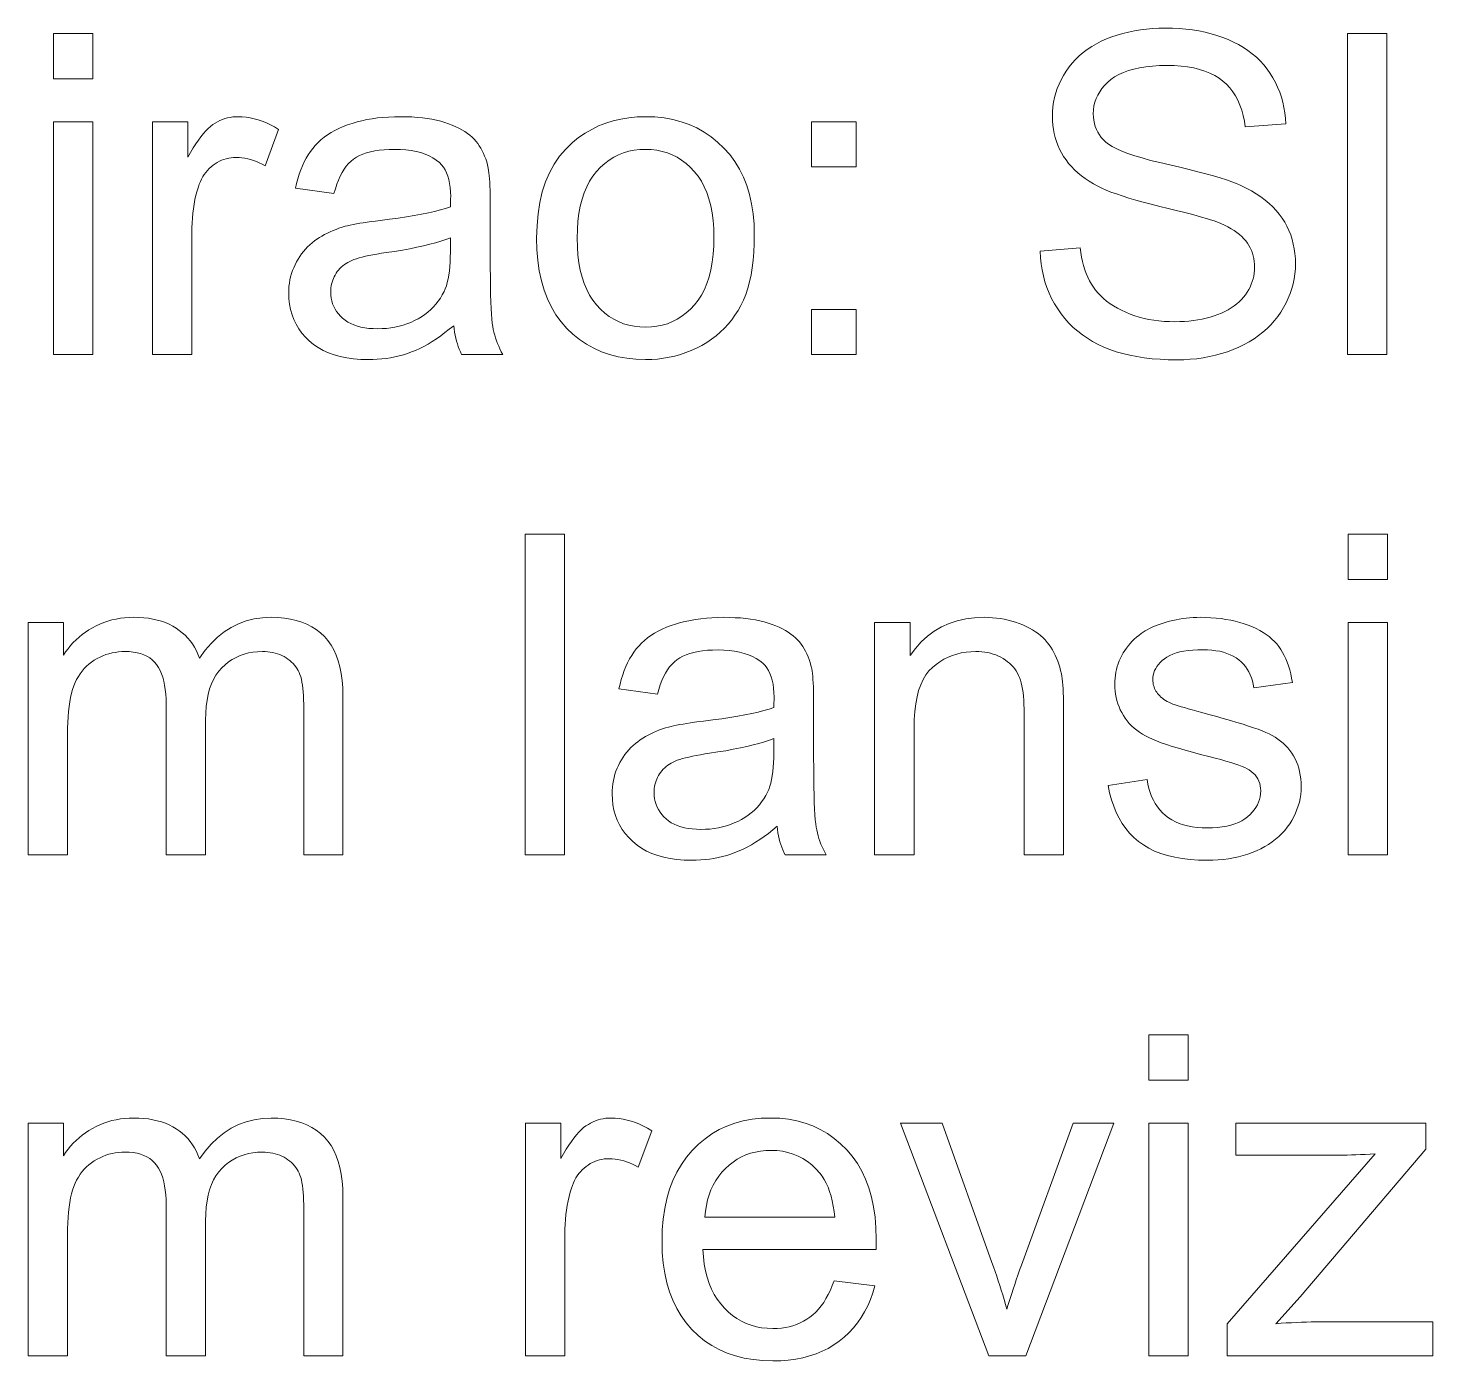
# Model space of a CAD drawing. Extents: x -99 to 297, y 0 to 420.
# Drawn here: x -86.55 to -71.22, y 56.4 to 70.94 of the extents above; entities that cross this region are included whole.
import ezdxf

# ---------------------------------------------------------------- set-up
doc = ezdxf.new("R2010")
doc.units = 0

msp = doc.modelspace()

# ---------------------------------------------------------------- linework, layer by layer
at = {"color": 7, "lineweight": 13}
for points in [[(-86.269, 70.387), (-86.269, 70.881), (-85.839, 70.881), (-85.839, 70.387)], [(-75.504, 68.506), (-75.067, 68.544), (-75.06, 68.492), (-75.051, 68.443), (-75.041, 68.395), (-75.029, 68.349), (-75.015, 68.305), (-75, 68.263), (-74.983, 68.222), (-74.964, 68.184), (-74.944, 68.148), (-74.922, 68.113), (-74.898, 68.08), (-74.872, 68.048), (-74.843, 68.018), (-74.812, 67.989), (-74.778, 67.961), (-74.741, 67.934), (-74.702, 67.909), (-74.661, 67.885), (-74.617, 67.862), (-74.57, 67.841), (-74.522, 67.821), (-74.472, 67.803), (-74.422, 67.788), (-74.37, 67.774), (-74.316, 67.763), (-74.262, 67.754), (-74.207, 67.746), (-74.15, 67.741), (-74.092, 67.738), (-74.033, 67.737), (-73.981, 67.738), (-73.929, 67.74), (-73.88, 67.744), (-73.831, 67.75), (-73.783, 67.757), (-73.737, 67.765), (-73.692, 67.776), (-73.649, 67.787), (-73.606, 67.801), (-73.565, 67.816), (-73.525, 67.832), (-73.488, 67.85), (-73.453, 67.868), (-73.419, 67.888), (-73.388, 67.909), (-73.359, 67.931), (-73.332, 67.955), (-73.307, 67.979), (-73.284, 68.005), (-73.263, 68.032), (-73.244, 68.06), (-73.227, 68.088), (-73.213, 68.116), (-73.2, 68.146), (-73.189, 68.175), (-73.18, 68.206), (-73.173, 68.236), (-73.168, 68.268), (-73.165, 68.299), (-73.164, 68.331), (-73.165, 68.364), (-73.168, 68.396), (-73.173, 68.427), (-73.179, 68.457), (-73.188, 68.486), (-73.198, 68.514), (-73.211, 68.542), (-73.225, 68.568), (-73.241, 68.594), (-73.259, 68.619), (-73.28, 68.643), (-73.303, 68.667), (-73.328, 68.689), (-73.356, 68.711), (-73.386, 68.732), (-73.419, 68.752), (-73.454, 68.772), (-73.492, 68.791), (-73.532, 68.809), (-73.575, 68.826), (-73.606, 68.837), (-73.645, 68.85), (-73.69, 68.864), (-73.742, 68.879), (-73.801, 68.896), (-73.867, 68.913), (-73.939, 68.932), (-74.018, 68.952), (-74.105, 68.974), (-74.198, 68.996), (-74.291, 69.019), (-74.379, 69.042), (-74.461, 69.065), (-74.537, 69.087), (-74.608, 69.109), (-74.672, 69.131), (-74.731, 69.152), (-74.784, 69.173), (-74.832, 69.194), (-74.873, 69.215), (-74.922, 69.242), (-74.969, 69.27), (-75.012, 69.299), (-75.053, 69.33), (-75.092, 69.362), (-75.128, 69.395), (-75.162, 69.43), (-75.193, 69.465), (-75.221, 69.502), (-75.247, 69.541), (-75.27, 69.58), (-75.291, 69.62), (-75.31, 69.662), (-75.326, 69.704), (-75.339, 69.747), (-75.35, 69.791), (-75.359, 69.836), (-75.365, 69.882), (-75.369, 69.929), (-75.37, 69.976), (-75.368, 70.029), (-75.364, 70.081), (-75.356, 70.132), (-75.346, 70.183), (-75.332, 70.233), (-75.316, 70.282), (-75.296, 70.33), (-75.274, 70.378), (-75.248, 70.425), (-75.22, 70.472), (-75.188, 70.517), (-75.154, 70.56), (-75.117, 70.6), (-75.077, 70.638), (-75.035, 70.674), (-74.989, 70.708), (-74.941, 70.74), (-74.89, 70.769), (-74.837, 70.797), (-74.78, 70.822), (-74.722, 70.844), (-74.662, 70.865), (-74.601, 70.882), (-74.539, 70.898), (-74.475, 70.911), (-74.41, 70.922), (-74.344, 70.93), (-74.277, 70.936), (-74.208, 70.94), (-74.138, 70.941), (-74.061, 70.94), (-73.986, 70.936), (-73.913, 70.93), (-73.841, 70.921), (-73.772, 70.91), (-73.704, 70.896), (-73.638, 70.88), (-73.574, 70.861), (-73.512, 70.839), (-73.452, 70.816), (-73.394, 70.789), (-73.338, 70.761), (-73.286, 70.73), (-73.236, 70.696), (-73.189, 70.661), (-73.144, 70.623), (-73.103, 70.582), (-73.064, 70.539), (-73.028, 70.494), (-72.994, 70.447), (-72.964, 70.397), (-72.936, 70.347), (-72.912, 70.295), (-72.89, 70.242), (-72.871, 70.187), (-72.856, 70.131), (-72.843, 70.074), (-72.833, 70.016), (-72.826, 69.956), (-72.823, 69.895), (-73.267, 69.862), (-73.275, 69.927), (-73.288, 69.988), (-73.303, 70.046), (-73.323, 70.101), (-73.345, 70.153), (-73.371, 70.202), (-73.4, 70.247), (-73.433, 70.289), (-73.469, 70.328), (-73.509, 70.363), (-73.552, 70.395), (-73.599, 70.424), (-73.651, 70.45), (-73.706, 70.472), (-73.765, 70.49), (-73.828, 70.506), (-73.895, 70.517), (-73.965, 70.526), (-74.04, 70.531), (-74.119, 70.533), (-74.201, 70.531), (-74.278, 70.527), (-74.351, 70.519), (-74.419, 70.508), (-74.482, 70.494), (-74.541, 70.477), (-74.595, 70.457), (-74.645, 70.434), (-74.691, 70.408), (-74.731, 70.379), (-74.768, 70.347), (-74.801, 70.315), (-74.829, 70.281), (-74.854, 70.245), (-74.875, 70.209), (-74.893, 70.171), (-74.906, 70.132), (-74.916, 70.092), (-74.922, 70.05), (-74.924, 70.007), (-74.922, 69.97), (-74.918, 69.935), (-74.911, 69.9), (-74.902, 69.867), (-74.889, 69.836), (-74.875, 69.805), (-74.857, 69.776), (-74.836, 69.748), (-74.813, 69.722), (-74.787, 69.697), (-74.756, 69.673), (-74.717, 69.648), (-74.668, 69.623), (-74.612, 69.599), (-74.546, 69.574), (-74.472, 69.549), (-74.389, 69.524), (-74.298, 69.498), (-74.198, 69.473), (-74.089, 69.448), (-73.98, 69.422), (-73.877, 69.398), (-73.782, 69.374), (-73.694, 69.351), (-73.613, 69.328), (-73.539, 69.306), (-73.472, 69.285), (-73.413, 69.264), (-73.36, 69.244), (-73.314, 69.224), (-73.255, 69.195), (-73.199, 69.165), (-73.145, 69.133), (-73.095, 69.1), (-73.049, 69.065), (-73.005, 69.028), (-72.965, 68.99), (-72.928, 68.951), (-72.894, 68.91), (-72.863, 68.867), (-72.835, 68.824), (-72.811, 68.778), (-72.789, 68.732), (-72.77, 68.684), (-72.754, 68.635), (-72.741, 68.585), (-72.731, 68.533), (-72.723, 68.48), (-72.719, 68.425), (-72.717, 68.37), (-72.719, 68.314), (-72.724, 68.259), (-72.732, 68.205), (-72.743, 68.151), (-72.757, 68.098), (-72.775, 68.046), (-72.796, 67.994), (-72.82, 67.943), (-72.847, 67.893), (-72.877, 67.843), (-72.911, 67.795), (-72.947, 67.749), (-72.986, 67.705), (-73.028, 67.663), (-73.072, 67.624), (-73.12, 67.586), (-73.17, 67.551), (-73.223, 67.518), (-73.279, 67.487), (-73.337, 67.459), (-73.398, 67.433), (-73.46, 67.409), (-73.524, 67.389), (-73.589, 67.371), (-73.655, 67.356), (-73.724, 67.344), (-73.793, 67.334), (-73.865, 67.327), (-73.937, 67.323), (-74.011, 67.322), (-74.105, 67.323), (-74.195, 67.327), (-74.283, 67.334), (-74.367, 67.344), (-74.448, 67.356), (-74.526, 67.371), (-74.601, 67.389), (-74.673, 67.41), (-74.742, 67.434), (-74.808, 67.46), (-74.871, 67.489), (-74.931, 67.521), (-74.988, 67.556), (-75.042, 67.593), (-75.094, 67.633), (-75.143, 67.676), (-75.189, 67.722), (-75.233, 67.771), (-75.274, 67.822), (-75.311, 67.877), (-75.346, 67.933), (-75.378, 67.991), (-75.405, 68.05), (-75.43, 68.111), (-75.451, 68.173), (-75.468, 68.237), (-75.482, 68.302), (-75.493, 68.368), (-75.5, 68.436)], [(-72.149, 67.381), (-72.149, 70.881), (-71.72, 70.881), (-71.72, 67.381)], [(-86.269, 67.381), (-86.269, 69.917), (-85.839, 69.917), (-85.839, 67.381)], [(-85.19, 67.381), (-85.19, 69.917), (-84.803, 69.917), (-84.803, 69.532), (-84.773, 69.584), (-84.744, 69.633), (-84.716, 69.678), (-84.688, 69.719), (-84.66, 69.756), (-84.633, 69.79), (-84.607, 69.82), (-84.58, 69.846), (-84.555, 69.869), (-84.529, 69.888), (-84.504, 69.904), (-84.478, 69.919), (-84.452, 69.932), (-84.425, 69.943), (-84.398, 69.953), (-84.37, 69.96), (-84.342, 69.966), (-84.313, 69.971), (-84.283, 69.973), (-84.254, 69.974), (-84.21, 69.973), (-84.166, 69.968), (-84.123, 69.962), (-84.079, 69.952), (-84.035, 69.939), (-83.99, 69.924), (-83.946, 69.906), (-83.901, 69.885), (-83.857, 69.862), (-83.812, 69.836), (-83.96, 69.437), (-83.992, 69.455), (-84.023, 69.47), (-84.055, 69.484), (-84.086, 69.496), (-84.118, 69.507), (-84.149, 69.515), (-84.181, 69.522), (-84.212, 69.526), (-84.244, 69.529), (-84.275, 69.53), (-84.303, 69.529), (-84.33, 69.527), (-84.357, 69.522), (-84.383, 69.516), (-84.409, 69.509), (-84.434, 69.499), (-84.458, 69.488), (-84.482, 69.476), (-84.505, 69.461), (-84.528, 69.445), (-84.55, 69.428), (-84.571, 69.409), (-84.59, 69.388), (-84.608, 69.367), (-84.624, 69.344), (-84.64, 69.32), (-84.654, 69.294), (-84.666, 69.268), (-84.678, 69.239), (-84.688, 69.21), (-84.702, 69.164), (-84.714, 69.117), (-84.725, 69.069), (-84.734, 69.02), (-84.742, 68.97), (-84.748, 68.92), (-84.753, 68.868), (-84.757, 68.816), (-84.759, 68.763), (-84.76, 68.709), (-84.76, 67.381)], [(-81.902, 67.694), (-81.95, 67.655), (-81.997, 67.618), (-82.044, 67.583), (-82.09, 67.551), (-82.136, 67.521), (-82.182, 67.493), (-82.227, 67.468), (-82.273, 67.446), (-82.317, 67.425), (-82.362, 67.407), (-82.406, 67.392), (-82.451, 67.377), (-82.497, 67.365), (-82.543, 67.354), (-82.59, 67.345), (-82.638, 67.337), (-82.687, 67.331), (-82.736, 67.327), (-82.785, 67.325), (-82.836, 67.324), (-82.917, 67.326), (-82.995, 67.332), (-83.069, 67.342), (-83.139, 67.357), (-83.205, 67.375), (-83.267, 67.397), (-83.326, 67.424), (-83.38, 67.455), (-83.431, 67.489), (-83.478, 67.528), (-83.52, 67.57), (-83.559, 67.614), (-83.592, 67.661), (-83.621, 67.71), (-83.646, 67.761), (-83.666, 67.814), (-83.682, 67.869), (-83.693, 67.927), (-83.7, 67.987), (-83.702, 68.05), (-83.701, 68.087), (-83.699, 68.123), (-83.695, 68.159), (-83.689, 68.194), (-83.681, 68.228), (-83.672, 68.262), (-83.661, 68.295), (-83.648, 68.327), (-83.633, 68.359), (-83.617, 68.39), (-83.6, 68.42), (-83.581, 68.449), (-83.562, 68.477), (-83.541, 68.503), (-83.52, 68.529), (-83.497, 68.553), (-83.473, 68.576), (-83.448, 68.597), (-83.422, 68.618), (-83.395, 68.637), (-83.368, 68.655), (-83.339, 68.672), (-83.31, 68.689), (-83.28, 68.704), (-83.249, 68.719), (-83.218, 68.732), (-83.186, 68.745), (-83.154, 68.757), (-83.12, 68.768), (-83.086, 68.778), (-83.06, 68.785), (-83.03, 68.791), (-82.999, 68.798), (-82.964, 68.804), (-82.927, 68.811), (-82.888, 68.817), (-82.846, 68.824), (-82.801, 68.83), (-82.754, 68.836), (-82.704, 68.842), (-82.603, 68.855), (-82.507, 68.868), (-82.417, 68.882), (-82.332, 68.896), (-82.252, 68.91), (-82.178, 68.925), (-82.11, 68.941), (-82.047, 68.957), (-81.99, 68.973), (-81.938, 68.99), (-81.937, 69.007), (-81.937, 69.023), (-81.937, 69.038), (-81.936, 69.051), (-81.936, 69.063), (-81.936, 69.073), (-81.936, 69.082), (-81.936, 69.09), (-81.935, 69.097), (-81.935, 69.103), (-81.937, 69.154), (-81.94, 69.201), (-81.946, 69.246), (-81.955, 69.288), (-81.966, 69.326), (-81.979, 69.362), (-81.995, 69.394), (-82.013, 69.423), (-82.034, 69.45), (-82.057, 69.473), (-82.092, 69.5), (-82.129, 69.525), (-82.17, 69.547), (-82.215, 69.566), (-82.262, 69.582), (-82.312, 69.595), (-82.366, 69.605), (-82.423, 69.612), (-82.483, 69.617), (-82.547, 69.618), (-82.606, 69.617), (-82.662, 69.614), (-82.714, 69.609), (-82.764, 69.601), (-82.81, 69.592), (-82.853, 69.58), (-82.893, 69.566), (-82.93, 69.55), (-82.964, 69.532), (-82.994, 69.512), (-83.022, 69.489), (-83.049, 69.463), (-83.074, 69.434), (-83.098, 69.401), (-83.12, 69.365), (-83.141, 69.326), (-83.16, 69.283), (-83.177, 69.237), (-83.193, 69.188), (-83.208, 69.136), (-83.628, 69.193), (-83.616, 69.246), (-83.602, 69.297), (-83.587, 69.346), (-83.57, 69.393), (-83.552, 69.437), (-83.533, 69.48), (-83.512, 69.52), (-83.489, 69.558), (-83.465, 69.595), (-83.44, 69.629), (-83.412, 69.661), (-83.382, 69.692), (-83.35, 69.722), (-83.316, 69.75), (-83.279, 69.776), (-83.24, 69.801), (-83.198, 69.824), (-83.155, 69.846), (-83.108, 69.866), (-83.06, 69.884), (-83.009, 69.901), (-82.957, 69.917), (-82.904, 69.93), (-82.849, 69.942), (-82.792, 69.952), (-82.734, 69.96), (-82.674, 69.966), (-82.612, 69.97), (-82.549, 69.973), (-82.485, 69.974), (-82.421, 69.973), (-82.36, 69.971), (-82.301, 69.967), (-82.244, 69.962), (-82.19, 69.955), (-82.139, 69.947), (-82.09, 69.937), (-82.043, 69.925), (-81.999, 69.912), (-81.957, 69.898), (-81.917, 69.882), (-81.88, 69.865), (-81.845, 69.848), (-81.812, 69.83), (-81.781, 69.811), (-81.752, 69.792), (-81.725, 69.771), (-81.701, 69.75), (-81.679, 69.728), (-81.658, 69.705), (-81.64, 69.682), (-81.623, 69.657), (-81.606, 69.63), (-81.591, 69.603), (-81.577, 69.574), (-81.565, 69.545), (-81.553, 69.513), (-81.542, 69.481), (-81.533, 69.448), (-81.525, 69.413), (-81.521, 69.389), (-81.517, 69.362), (-81.514, 69.331), (-81.511, 69.297), (-81.509, 69.259), (-81.507, 69.218), (-81.505, 69.173), (-81.504, 69.124), (-81.504, 69.072), (-81.503, 69.017), (-81.503, 68.444), (-81.503, 68.328), (-81.502, 68.222), (-81.501, 68.124), (-81.499, 68.035), (-81.496, 67.955), (-81.493, 67.883), (-81.49, 67.821), (-81.486, 67.767), (-81.481, 67.722), (-81.476, 67.686), (-81.47, 67.654), (-81.463, 67.623), (-81.455, 67.592), (-81.445, 67.561), (-81.435, 67.53), (-81.424, 67.5), (-81.411, 67.47), (-81.398, 67.44), (-81.383, 67.41), (-81.367, 67.381), (-81.816, 67.381), (-81.829, 67.408), (-81.841, 67.437), (-81.852, 67.466), (-81.862, 67.495), (-81.871, 67.526), (-81.879, 67.558), (-81.886, 67.591), (-81.892, 67.624), (-81.898, 67.659)], [(-80.997, 68.649), (-80.993, 68.786), (-80.982, 68.916), (-80.962, 69.039), (-80.935, 69.154), (-80.899, 69.262), (-80.856, 69.363), (-80.805, 69.456), (-80.747, 69.542), (-80.68, 69.621), (-80.606, 69.692), (-80.539, 69.746), (-80.469, 69.794), (-80.396, 69.836), (-80.321, 69.873), (-80.243, 69.904), (-80.162, 69.929), (-80.078, 69.949), (-79.991, 69.963), (-79.901, 69.971), (-79.808, 69.974), (-79.706, 69.971), (-79.607, 69.96), (-79.512, 69.943), (-79.421, 69.919), (-79.333, 69.888), (-79.25, 69.851), (-79.17, 69.806), (-79.094, 69.755), (-79.022, 69.696), (-78.954, 69.631), (-78.89, 69.56), (-78.834, 69.484), (-78.784, 69.402), (-78.741, 69.315), (-78.705, 69.223), (-78.675, 69.126), (-78.652, 69.024), (-78.635, 68.916), (-78.625, 68.803), (-78.622, 68.685), (-78.623, 68.589), (-78.628, 68.497), (-78.635, 68.41), (-78.645, 68.327), (-78.658, 68.248), (-78.675, 68.173), (-78.694, 68.102), (-78.716, 68.035), (-78.741, 67.973), (-78.768, 67.915), (-78.799, 67.86), (-78.833, 67.808), (-78.869, 67.758), (-78.907, 67.71), (-78.949, 67.666), (-78.993, 67.623), (-79.04, 67.584), (-79.089, 67.546), (-79.141, 67.511), (-79.196, 67.479), (-79.252, 67.45), (-79.31, 67.423), (-79.369, 67.4), (-79.428, 67.38), (-79.489, 67.363), (-79.551, 67.349), (-79.614, 67.338), (-79.678, 67.33), (-79.742, 67.325), (-79.808, 67.324), (-79.913, 67.327), (-80.013, 67.338), (-80.109, 67.355), (-80.201, 67.379), (-80.29, 67.409), (-80.374, 67.447), (-80.454, 67.491), (-80.529, 67.542), (-80.601, 67.6), (-80.669, 67.665), (-80.731, 67.737), (-80.787, 67.814), (-80.836, 67.897), (-80.879, 67.987), (-80.915, 68.082), (-80.945, 68.183), (-80.968, 68.291), (-80.984, 68.404), (-80.994, 68.524)], [(-77.999, 69.427), (-77.999, 69.917), (-77.509, 69.917), (-77.509, 69.427)], [(-80.555, 68.649), (-80.553, 68.554), (-80.547, 68.464), (-80.536, 68.379), (-80.521, 68.298), (-80.502, 68.223), (-80.479, 68.153), (-80.451, 68.087), (-80.42, 68.026), (-80.383, 67.971), (-80.343, 67.92), (-80.299, 67.874), (-80.254, 67.832), (-80.206, 67.796), (-80.155, 67.765), (-80.103, 67.738), (-80.048, 67.716), (-79.992, 67.699), (-79.933, 67.687), (-79.872, 67.68), (-79.808, 67.677), (-79.745, 67.68), (-79.685, 67.687), (-79.626, 67.699), (-79.569, 67.716), (-79.515, 67.738), (-79.463, 67.765), (-79.413, 67.797), (-79.365, 67.833), (-79.319, 67.875), (-79.276, 67.921), (-79.235, 67.972), (-79.199, 68.028), (-79.167, 68.09), (-79.14, 68.156), (-79.116, 68.228), (-79.097, 68.305), (-79.082, 68.387), (-79.072, 68.474), (-79.065, 68.566), (-79.063, 68.663), (-79.065, 68.755), (-79.072, 68.842), (-79.083, 68.925), (-79.098, 69.003), (-79.117, 69.077), (-79.14, 69.146), (-79.168, 69.21), (-79.2, 69.27), (-79.236, 69.325), (-79.277, 69.376), (-79.321, 69.422), (-79.367, 69.463), (-79.415, 69.5), (-79.465, 69.531), (-79.517, 69.558), (-79.571, 69.579), (-79.627, 69.596), (-79.685, 69.609), (-79.746, 69.616), (-79.808, 69.618), (-79.872, 69.616), (-79.933, 69.609), (-79.992, 69.597), (-80.048, 69.58), (-80.103, 69.558), (-80.155, 69.531), (-80.206, 69.5), (-80.254, 69.464), (-80.299, 69.423), (-80.343, 69.377), (-80.383, 69.326), (-80.42, 69.271), (-80.451, 69.21), (-80.479, 69.145), (-80.502, 69.075), (-80.521, 68.999), (-80.536, 68.919), (-80.547, 68.834), (-80.553, 68.744)], [(-81.938, 68.654), (-81.987, 68.635), (-82.041, 68.617), (-82.099, 68.599), (-82.162, 68.582), (-82.23, 68.565), (-82.303, 68.549), (-82.38, 68.534), (-82.462, 68.519), (-82.548, 68.505), (-82.64, 68.491), (-82.691, 68.484), (-82.74, 68.476), (-82.785, 68.468), (-82.827, 68.459), (-82.866, 68.451), (-82.902, 68.442), (-82.935, 68.433), (-82.964, 68.424), (-82.991, 68.415), (-83.015, 68.405), (-83.036, 68.395), (-83.056, 68.385), (-83.076, 68.373), (-83.094, 68.36), (-83.112, 68.347), (-83.128, 68.332), (-83.144, 68.317), (-83.158, 68.301), (-83.172, 68.284), (-83.184, 68.266), (-83.195, 68.247), (-83.206, 68.228), (-83.215, 68.209), (-83.222, 68.189), (-83.229, 68.169), (-83.234, 68.148), (-83.238, 68.127), (-83.241, 68.106), (-83.243, 68.084), (-83.244, 68.062), (-83.242, 68.028), (-83.239, 67.995), (-83.232, 67.964), (-83.223, 67.933), (-83.211, 67.904), (-83.197, 67.876), (-83.18, 67.849), (-83.16, 67.823), (-83.138, 67.799), (-83.114, 67.775), (-83.086, 67.753), (-83.057, 67.734), (-83.025, 67.717), (-82.99, 67.702), (-82.953, 67.689), (-82.914, 67.679), (-82.872, 67.671), (-82.828, 67.665), (-82.782, 67.662), (-82.733, 67.661), (-82.684, 67.662), (-82.636, 67.665), (-82.589, 67.67), (-82.543, 67.678), (-82.498, 67.688), (-82.455, 67.7), (-82.412, 67.714), (-82.371, 67.73), (-82.33, 67.749), (-82.291, 67.769), (-82.254, 67.792), (-82.218, 67.816), (-82.184, 67.842), (-82.153, 67.869), (-82.123, 67.898), (-82.096, 67.928), (-82.071, 67.96), (-82.047, 67.994), (-82.026, 68.03), (-82.007, 68.066), (-81.994, 68.097), (-81.982, 68.13), (-81.972, 68.166), (-81.963, 68.205), (-81.955, 68.247), (-81.949, 68.291), (-81.944, 68.338), (-81.941, 68.388), (-81.939, 68.441), (-81.938, 68.496)], [(-77.999, 67.381), (-77.999, 67.871), (-77.509, 67.871), (-77.509, 67.381)], [(-81.124, 61.919), (-81.124, 65.419), (-80.694, 65.419), (-80.694, 61.919)], [(-72.142, 64.925), (-72.142, 65.419), (-71.712, 65.419), (-71.712, 64.925)], [(-86.546, 61.919), (-86.546, 64.454), (-86.161, 64.454), (-86.161, 64.098), (-86.137, 64.135), (-86.11, 64.17), (-86.083, 64.204), (-86.053, 64.236), (-86.022, 64.267), (-85.99, 64.296), (-85.955, 64.324), (-85.92, 64.35), (-85.883, 64.375), (-85.844, 64.398), (-85.804, 64.42), (-85.762, 64.439), (-85.72, 64.456), (-85.676, 64.471), (-85.632, 64.483), (-85.586, 64.493), (-85.539, 64.501), (-85.492, 64.507), (-85.443, 64.51), (-85.392, 64.512), (-85.337, 64.51), (-85.284, 64.507), (-85.233, 64.501), (-85.183, 64.493), (-85.136, 64.482), (-85.091, 64.469), (-85.048, 64.454), (-85.007, 64.437), (-84.968, 64.417), (-84.93, 64.395), (-84.896, 64.37), (-84.863, 64.344), (-84.832, 64.316), (-84.803, 64.286), (-84.777, 64.254), (-84.752, 64.221), (-84.73, 64.185), (-84.71, 64.148), (-84.692, 64.109), (-84.676, 64.067), (-84.614, 64.152), (-84.549, 64.227), (-84.479, 64.294), (-84.407, 64.352), (-84.33, 64.401), (-84.25, 64.44), (-84.166, 64.472), (-84.079, 64.494), (-83.988, 64.507), (-83.893, 64.512), (-83.819, 64.509), (-83.749, 64.503), (-83.683, 64.493), (-83.619, 64.478), (-83.56, 64.459), (-83.503, 64.436), (-83.45, 64.409), (-83.401, 64.378), (-83.355, 64.342), (-83.313, 64.303), (-83.274, 64.259), (-83.24, 64.21), (-83.21, 64.157), (-83.183, 64.099), (-83.161, 64.037), (-83.143, 63.971), (-83.128, 63.9), (-83.118, 63.824), (-83.112, 63.744), (-83.11, 63.659), (-83.11, 61.919), (-83.537, 61.919), (-83.537, 63.516), (-83.538, 63.566), (-83.539, 63.613), (-83.541, 63.658), (-83.544, 63.699), (-83.548, 63.738), (-83.552, 63.773), (-83.558, 63.806), (-83.564, 63.836), (-83.571, 63.863), (-83.579, 63.887), (-83.588, 63.909), (-83.599, 63.931), (-83.61, 63.951), (-83.624, 63.971), (-83.638, 63.99), (-83.654, 64.007), (-83.671, 64.024), (-83.69, 64.04), (-83.71, 64.056), (-83.731, 64.07), (-83.753, 64.083), (-83.776, 64.095), (-83.8, 64.105), (-83.825, 64.114), (-83.85, 64.122), (-83.876, 64.128), (-83.903, 64.133), (-83.931, 64.136), (-83.959, 64.138), (-83.989, 64.139), (-84.041, 64.137), (-84.092, 64.132), (-84.141, 64.123), (-84.188, 64.111), (-84.233, 64.095), (-84.277, 64.075), (-84.319, 64.052), (-84.358, 64.025), (-84.396, 63.995), (-84.433, 63.961), (-84.466, 63.924), (-84.496, 63.882), (-84.523, 63.835), (-84.546, 63.785), (-84.565, 63.73), (-84.581, 63.671), (-84.593, 63.608), (-84.602, 63.54), (-84.608, 63.468), (-84.609, 63.392), (-84.609, 61.919), (-85.039, 61.919), (-85.039, 63.566), (-85.04, 63.622), (-85.043, 63.675), (-85.049, 63.725), (-85.056, 63.772), (-85.065, 63.817), (-85.077, 63.858), (-85.091, 63.897), (-85.106, 63.933), (-85.124, 63.966), (-85.144, 63.996), (-85.167, 64.023), (-85.192, 64.047), (-85.219, 64.069), (-85.25, 64.088), (-85.283, 64.103), (-85.318, 64.116), (-85.357, 64.126), (-85.398, 64.133), (-85.442, 64.138), (-85.488, 64.139), (-85.524, 64.138), (-85.559, 64.135), (-85.594, 64.13), (-85.629, 64.124), (-85.663, 64.115), (-85.696, 64.105), (-85.729, 64.092), (-85.761, 64.078), (-85.792, 64.062), (-85.823, 64.044), (-85.853, 64.024), (-85.882, 64.002), (-85.908, 63.978), (-85.933, 63.953), (-85.956, 63.926), (-85.978, 63.897), (-85.997, 63.867), (-86.016, 63.834), (-86.032, 63.8), (-86.047, 63.764), (-86.06, 63.726), (-86.072, 63.684), (-86.082, 63.639), (-86.091, 63.591), (-86.099, 63.54), (-86.105, 63.485), (-86.11, 63.427), (-86.113, 63.366), (-86.115, 63.302), (-86.116, 63.234), (-86.116, 61.919)], [(-78.373, 62.232), (-78.421, 62.192), (-78.468, 62.155), (-78.515, 62.12), (-78.561, 62.088), (-78.608, 62.058), (-78.653, 62.031), (-78.699, 62.006), (-78.744, 61.983), (-78.789, 61.963), (-78.833, 61.945), (-78.877, 61.929), (-78.923, 61.915), (-78.968, 61.902), (-79.015, 61.892), (-79.062, 61.882), (-79.11, 61.875), (-79.158, 61.869), (-79.207, 61.865), (-79.257, 61.862), (-79.307, 61.861), (-79.388, 61.863), (-79.466, 61.87), (-79.54, 61.88), (-79.61, 61.894), (-79.676, 61.912), (-79.739, 61.935), (-79.797, 61.961), (-79.852, 61.992), (-79.902, 62.027), (-79.949, 62.066), (-79.992, 62.108), (-80.03, 62.152), (-80.064, 62.198), (-80.093, 62.247), (-80.117, 62.298), (-80.138, 62.351), (-80.153, 62.407), (-80.165, 62.465), (-80.171, 62.525), (-80.174, 62.587), (-80.173, 62.624), (-80.17, 62.66), (-80.166, 62.696), (-80.16, 62.731), (-80.152, 62.765), (-80.143, 62.799), (-80.132, 62.832), (-80.119, 62.865), (-80.105, 62.896), (-80.089, 62.927), (-80.071, 62.958), (-80.053, 62.987), (-80.033, 63.014), (-80.013, 63.041), (-79.991, 63.066), (-79.968, 63.09), (-79.944, 63.113), (-79.92, 63.135), (-79.894, 63.155), (-79.867, 63.175), (-79.839, 63.193), (-79.81, 63.21), (-79.781, 63.226), (-79.751, 63.242), (-79.721, 63.256), (-79.69, 63.27), (-79.658, 63.283), (-79.625, 63.294), (-79.592, 63.305), (-79.558, 63.315), (-79.531, 63.322), (-79.502, 63.329), (-79.47, 63.335), (-79.436, 63.342), (-79.399, 63.348), (-79.359, 63.355), (-79.317, 63.361), (-79.273, 63.367), (-79.225, 63.374), (-79.176, 63.38), (-79.074, 63.393), (-78.978, 63.406), (-78.888, 63.419), (-78.803, 63.433), (-78.724, 63.448), (-78.65, 63.463), (-78.581, 63.478), (-78.519, 63.494), (-78.461, 63.511), (-78.409, 63.528), (-78.409, 63.545), (-78.408, 63.561), (-78.408, 63.575), (-78.408, 63.588), (-78.407, 63.6), (-78.407, 63.611), (-78.407, 63.62), (-78.407, 63.628), (-78.407, 63.635), (-78.407, 63.64), (-78.408, 63.691), (-78.412, 63.739), (-78.418, 63.784), (-78.426, 63.825), (-78.437, 63.864), (-78.451, 63.899), (-78.466, 63.932), (-78.485, 63.961), (-78.505, 63.987), (-78.529, 64.01), (-78.563, 64.038), (-78.601, 64.063), (-78.642, 64.084), (-78.686, 64.103), (-78.733, 64.119), (-78.784, 64.132), (-78.838, 64.143), (-78.895, 64.15), (-78.955, 64.154), (-79.018, 64.156), (-79.077, 64.155), (-79.133, 64.152), (-79.186, 64.146), (-79.235, 64.139), (-79.281, 64.129), (-79.325, 64.118), (-79.365, 64.104), (-79.401, 64.088), (-79.435, 64.07), (-79.466, 64.05), (-79.494, 64.027), (-79.52, 64.001), (-79.546, 63.971), (-79.569, 63.938), (-79.591, 63.902), (-79.612, 63.863), (-79.631, 63.821), (-79.649, 63.775), (-79.665, 63.726), (-79.679, 63.674), (-80.099, 63.731), (-80.087, 63.784), (-80.074, 63.835), (-80.058, 63.883), (-80.042, 63.93), (-80.024, 63.975), (-80.004, 64.017), (-79.983, 64.058), (-79.96, 64.096), (-79.936, 64.132), (-79.911, 64.167), (-79.883, 64.199), (-79.854, 64.23), (-79.822, 64.259), (-79.787, 64.287), (-79.75, 64.313), (-79.711, 64.338), (-79.67, 64.361), (-79.626, 64.383), (-79.58, 64.403), (-79.531, 64.422), (-79.481, 64.439), (-79.429, 64.454), (-79.375, 64.468), (-79.32, 64.479), (-79.263, 64.489), (-79.205, 64.497), (-79.145, 64.503), (-79.084, 64.508), (-79.021, 64.511), (-78.956, 64.512), (-78.892, 64.511), (-78.831, 64.508), (-78.772, 64.505), (-78.716, 64.499), (-78.662, 64.492), (-78.61, 64.484), (-78.561, 64.474), (-78.514, 64.463), (-78.47, 64.45), (-78.428, 64.435), (-78.389, 64.419), (-78.351, 64.403), (-78.316, 64.386), (-78.283, 64.368), (-78.252, 64.349), (-78.223, 64.329), (-78.197, 64.309), (-78.172, 64.288), (-78.15, 64.266), (-78.13, 64.243), (-78.111, 64.219), (-78.094, 64.194), (-78.078, 64.168), (-78.063, 64.141), (-78.049, 64.112), (-78.036, 64.082), (-78.024, 64.051), (-78.014, 64.019), (-78.004, 63.985), (-77.996, 63.95), (-77.992, 63.927), (-77.988, 63.899), (-77.985, 63.869), (-77.982, 63.834), (-77.98, 63.796), (-77.978, 63.755), (-77.977, 63.71), (-77.976, 63.662), (-77.975, 63.61), (-77.975, 63.554), (-77.975, 62.981), (-77.974, 62.866), (-77.974, 62.759), (-77.972, 62.661), (-77.97, 62.572), (-77.968, 62.492), (-77.965, 62.421), (-77.961, 62.358), (-77.957, 62.304), (-77.952, 62.259), (-77.947, 62.223), (-77.941, 62.192), (-77.934, 62.16), (-77.926, 62.129), (-77.917, 62.098), (-77.906, 62.068), (-77.895, 62.037), (-77.882, 62.007), (-77.869, 61.978), (-77.854, 61.948), (-77.839, 61.919), (-78.287, 61.919), (-78.3, 61.946), (-78.312, 61.974), (-78.323, 62.003), (-78.333, 62.033), (-78.342, 62.064), (-78.35, 62.096), (-78.358, 62.128), (-78.364, 62.162), (-78.369, 62.196)], [(-77.309, 61.919), (-77.309, 64.454), (-76.922, 64.454), (-76.922, 64.094), (-76.863, 64.173), (-76.8, 64.244), (-76.732, 64.307), (-76.659, 64.361), (-76.58, 64.407), (-76.497, 64.445), (-76.409, 64.474), (-76.316, 64.495), (-76.218, 64.507), (-76.115, 64.512), (-76.069, 64.511), (-76.025, 64.508), (-75.981, 64.504), (-75.937, 64.498), (-75.895, 64.491), (-75.853, 64.482), (-75.812, 64.471), (-75.772, 64.459), (-75.732, 64.445), (-75.693, 64.429), (-75.656, 64.412), (-75.62, 64.394), (-75.587, 64.375), (-75.555, 64.355), (-75.525, 64.334), (-75.498, 64.312), (-75.472, 64.289), (-75.448, 64.265), (-75.426, 64.239), (-75.406, 64.213), (-75.387, 64.186), (-75.37, 64.158), (-75.354, 64.128), (-75.339, 64.098), (-75.325, 64.067), (-75.312, 64.035), (-75.3, 64.001), (-75.29, 63.967), (-75.28, 63.932), (-75.272, 63.896), (-75.268, 63.87), (-75.263, 63.841), (-75.26, 63.808), (-75.257, 63.771), (-75.254, 63.731), (-75.252, 63.688), (-75.25, 63.641), (-75.249, 63.59), (-75.248, 63.536), (-75.248, 63.478), (-75.248, 61.919), (-75.678, 61.919), (-75.678, 63.461), (-75.678, 63.512), (-75.68, 63.561), (-75.682, 63.607), (-75.686, 63.65), (-75.69, 63.691), (-75.696, 63.728), (-75.703, 63.764), (-75.71, 63.796), (-75.719, 63.826), (-75.728, 63.854), (-75.739, 63.879), (-75.751, 63.904), (-75.765, 63.927), (-75.781, 63.949), (-75.798, 63.971), (-75.816, 63.991), (-75.836, 64.01), (-75.858, 64.028), (-75.881, 64.045), (-75.906, 64.061), (-75.932, 64.076), (-75.959, 64.089), (-75.987, 64.101), (-76.015, 64.111), (-76.045, 64.12), (-76.075, 64.127), (-76.106, 64.132), (-76.139, 64.136), (-76.172, 64.138), (-76.206, 64.139), (-76.26, 64.137), (-76.312, 64.132), (-76.364, 64.123), (-76.413, 64.111), (-76.461, 64.096), (-76.508, 64.076), (-76.553, 64.054), (-76.597, 64.028), (-76.639, 63.998), (-76.679, 63.965), (-76.717, 63.927), (-76.751, 63.883), (-76.781, 63.832), (-76.807, 63.775), (-76.829, 63.712), (-76.847, 63.643), (-76.861, 63.568), (-76.871, 63.486), (-76.877, 63.398), (-76.879, 63.303), (-76.879, 61.919)], [(-74.761, 62.676), (-74.336, 62.742), (-74.328, 62.693), (-74.317, 62.645), (-74.303, 62.6), (-74.287, 62.557), (-74.268, 62.517), (-74.247, 62.479), (-74.223, 62.443), (-74.197, 62.41), (-74.168, 62.379), (-74.137, 62.351), (-74.103, 62.325), (-74.066, 62.302), (-74.027, 62.281), (-73.985, 62.264), (-73.941, 62.249), (-73.894, 62.237), (-73.844, 62.227), (-73.792, 62.22), (-73.737, 62.216), (-73.68, 62.215), (-73.622, 62.216), (-73.567, 62.22), (-73.516, 62.226), (-73.467, 62.234), (-73.422, 62.245), (-73.379, 62.258), (-73.34, 62.274), (-73.304, 62.292), (-73.271, 62.312), (-73.24, 62.335), (-73.213, 62.36), (-73.189, 62.385), (-73.167, 62.411), (-73.149, 62.438), (-73.133, 62.466), (-73.12, 62.495), (-73.11, 62.525), (-73.103, 62.555), (-73.099, 62.586), (-73.097, 62.618), (-73.098, 62.647), (-73.102, 62.674), (-73.108, 62.7), (-73.117, 62.725), (-73.129, 62.748), (-73.143, 62.771), (-73.159, 62.792), (-73.178, 62.812), (-73.2, 62.83), (-73.224, 62.847), (-73.244, 62.859), (-73.269, 62.872), (-73.3, 62.885), (-73.336, 62.898), (-73.378, 62.913), (-73.424, 62.927), (-73.476, 62.943), (-73.533, 62.959), (-73.595, 62.976), (-73.663, 62.993), (-73.755, 63.017), (-73.84, 63.04), (-73.92, 63.062), (-73.995, 63.083), (-74.063, 63.104), (-74.126, 63.125), (-74.183, 63.144), (-74.234, 63.163), (-74.279, 63.182), (-74.318, 63.2), (-74.354, 63.218), (-74.388, 63.237), (-74.42, 63.258), (-74.45, 63.28), (-74.479, 63.303), (-74.506, 63.328), (-74.531, 63.354), (-74.554, 63.382), (-74.575, 63.411), (-74.595, 63.441), (-74.613, 63.472), (-74.629, 63.504), (-74.643, 63.536), (-74.656, 63.569), (-74.666, 63.603), (-74.674, 63.637), (-74.681, 63.672), (-74.686, 63.708), (-74.689, 63.744), (-74.69, 63.781), (-74.689, 63.815), (-74.686, 63.848), (-74.683, 63.88), (-74.677, 63.913), (-74.67, 63.944), (-74.662, 63.975), (-74.652, 64.006), (-74.64, 64.036), (-74.627, 64.066), (-74.612, 64.095), (-74.596, 64.123), (-74.579, 64.151), (-74.56, 64.177), (-74.541, 64.203), (-74.52, 64.227), (-74.499, 64.251), (-74.476, 64.273), (-74.452, 64.295), (-74.427, 64.315), (-74.401, 64.335), (-74.38, 64.349), (-74.358, 64.364), (-74.334, 64.377), (-74.309, 64.39), (-74.282, 64.403), (-74.254, 64.415), (-74.225, 64.427), (-74.194, 64.439), (-74.161, 64.45), (-74.127, 64.46), (-74.092, 64.47), (-74.057, 64.479), (-74.021, 64.486), (-73.985, 64.493), (-73.948, 64.499), (-73.911, 64.503), (-73.873, 64.507), (-73.834, 64.509), (-73.795, 64.511), (-73.756, 64.512), (-73.697, 64.511), (-73.64, 64.508), (-73.584, 64.504), (-73.529, 64.498), (-73.476, 64.49), (-73.424, 64.481), (-73.374, 64.469), (-73.325, 64.457), (-73.278, 64.442), (-73.232, 64.426), (-73.188, 64.408), (-73.146, 64.389), (-73.107, 64.369), (-73.07, 64.347), (-73.036, 64.324), (-73.004, 64.301), (-72.974, 64.275), (-72.947, 64.249), (-72.922, 64.222), (-72.899, 64.193), (-72.878, 64.162), (-72.859, 64.13), (-72.84, 64.096), (-72.824, 64.059), (-72.808, 64.021), (-72.794, 63.981), (-72.781, 63.939), (-72.77, 63.894), (-72.76, 63.848), (-72.751, 63.8), (-73.171, 63.743), (-73.178, 63.781), (-73.187, 63.818), (-73.198, 63.852), (-73.211, 63.886), (-73.227, 63.917), (-73.245, 63.947), (-73.264, 63.975), (-73.286, 64.001), (-73.311, 64.026), (-73.337, 64.048), (-73.366, 64.069), (-73.396, 64.088), (-73.43, 64.104), (-73.465, 64.119), (-73.503, 64.131), (-73.543, 64.141), (-73.585, 64.148), (-73.629, 64.154), (-73.676, 64.157), (-73.725, 64.158), (-73.783, 64.157), (-73.837, 64.154), (-73.887, 64.149), (-73.935, 64.143), (-73.979, 64.134), (-74.019, 64.123), (-74.056, 64.11), (-74.09, 64.096), (-74.121, 64.079), (-74.148, 64.06), (-74.172, 64.04), (-74.193, 64.02), (-74.212, 63.999), (-74.229, 63.977), (-74.242, 63.954), (-74.254, 63.931), (-74.263, 63.907), (-74.269, 63.882), (-74.273, 63.857), (-74.274, 63.831), (-74.274, 63.815), (-74.272, 63.798), (-74.269, 63.782), (-74.266, 63.767), (-74.261, 63.752), (-74.255, 63.737), (-74.248, 63.722), (-74.241, 63.708), (-74.232, 63.694), (-74.222, 63.681), (-74.21, 63.667), (-74.198, 63.654), (-74.185, 63.641), (-74.17, 63.629), (-74.154, 63.617), (-74.137, 63.606), (-74.119, 63.595), (-74.099, 63.585), (-74.079, 63.575), (-74.057, 63.566), (-74.041, 63.561), (-74.021, 63.554), (-73.996, 63.546), (-73.965, 63.537), (-73.93, 63.527), (-73.889, 63.515), (-73.844, 63.502), (-73.793, 63.488), (-73.738, 63.473), (-73.677, 63.456), (-73.589, 63.432), (-73.506, 63.409), (-73.428, 63.387), (-73.357, 63.366), (-73.29, 63.346), (-73.229, 63.326), (-73.174, 63.307), (-73.124, 63.29), (-73.08, 63.273), (-73.041, 63.257), (-73.006, 63.241), (-72.972, 63.223), (-72.94, 63.204), (-72.909, 63.184), (-72.88, 63.162), (-72.853, 63.138), (-72.827, 63.114), (-72.802, 63.088), (-72.779, 63.06), (-72.758, 63.031), (-72.739, 63.001), (-72.721, 62.969), (-72.706, 62.936), (-72.692, 62.901), (-72.681, 62.865), (-72.672, 62.828), (-72.665, 62.789), (-72.66, 62.749), (-72.656, 62.707), (-72.655, 62.664), (-72.657, 62.621), (-72.66, 62.579), (-72.667, 62.537), (-72.675, 62.496), (-72.687, 62.455), (-72.701, 62.415), (-72.717, 62.375), (-72.736, 62.336), (-72.757, 62.297), (-72.781, 62.259), (-72.807, 62.222), (-72.835, 62.186), (-72.866, 62.153), (-72.899, 62.121), (-72.934, 62.091), (-72.971, 62.062), (-73.011, 62.035), (-73.052, 62.01), (-73.096, 61.987), (-73.142, 61.965), (-73.19, 61.946), (-73.239, 61.928), (-73.29, 61.912), (-73.341, 61.899), (-73.394, 61.887), (-73.448, 61.878), (-73.504, 61.871), (-73.56, 61.866), (-73.618, 61.862), (-73.677, 61.861), (-73.774, 61.864), (-73.866, 61.87), (-73.953, 61.88), (-74.035, 61.894), (-74.113, 61.913), (-74.186, 61.935), (-74.254, 61.962), (-74.317, 61.993), (-74.376, 62.028), (-74.43, 62.067), (-74.48, 62.11), (-74.527, 62.157), (-74.569, 62.208), (-74.608, 62.263), (-74.643, 62.322), (-74.674, 62.384), (-74.701, 62.451), (-74.725, 62.522), (-74.745, 62.597)], [(-72.142, 61.919), (-72.142, 64.454), (-71.712, 64.454), (-71.712, 61.919)], [(-78.409, 63.191), (-78.458, 63.172), (-78.512, 63.154), (-78.571, 63.137), (-78.634, 63.119), (-78.702, 63.103), (-78.774, 63.087), (-78.851, 63.072), (-78.933, 63.057), (-79.02, 63.043), (-79.111, 63.029), (-79.163, 63.021), (-79.211, 63.013), (-79.256, 63.005), (-79.298, 62.997), (-79.337, 62.988), (-79.373, 62.98), (-79.406, 62.971), (-79.436, 62.962), (-79.462, 62.952), (-79.486, 62.943), (-79.507, 62.933), (-79.528, 62.922), (-79.547, 62.91), (-79.566, 62.898), (-79.583, 62.884), (-79.6, 62.87), (-79.615, 62.854), (-79.63, 62.838), (-79.643, 62.821), (-79.655, 62.803), (-79.667, 62.785), (-79.677, 62.766), (-79.686, 62.746), (-79.694, 62.727), (-79.7, 62.706), (-79.706, 62.686), (-79.71, 62.665), (-79.713, 62.643), (-79.715, 62.621), (-79.715, 62.599), (-79.714, 62.565), (-79.71, 62.533), (-79.703, 62.501), (-79.694, 62.471), (-79.683, 62.442), (-79.668, 62.414), (-79.651, 62.387), (-79.632, 62.361), (-79.61, 62.336), (-79.585, 62.313), (-79.558, 62.291), (-79.528, 62.271), (-79.496, 62.254), (-79.462, 62.239), (-79.425, 62.227), (-79.385, 62.216), (-79.344, 62.208), (-79.3, 62.203), (-79.253, 62.199), (-79.204, 62.198), (-79.155, 62.199), (-79.107, 62.202), (-79.06, 62.208), (-79.014, 62.215), (-78.97, 62.225), (-78.926, 62.237), (-78.883, 62.251), (-78.842, 62.268), (-78.802, 62.286), (-78.763, 62.307), (-78.725, 62.329), (-78.689, 62.353), (-78.656, 62.379), (-78.624, 62.406), (-78.595, 62.435), (-78.567, 62.466), (-78.542, 62.498), (-78.519, 62.532), (-78.498, 62.567), (-78.478, 62.604), (-78.465, 62.634), (-78.453, 62.668), (-78.443, 62.704), (-78.434, 62.743), (-78.426, 62.784), (-78.42, 62.829), (-78.415, 62.876), (-78.412, 62.926), (-78.41, 62.978), (-78.409, 63.034)], [(-74.319, 59.462), (-74.319, 59.956), (-73.89, 59.956), (-73.89, 59.462)], [(-86.546, 56.456), (-86.546, 58.992), (-86.161, 58.992), (-86.161, 58.636), (-86.137, 58.673), (-86.11, 58.708), (-86.083, 58.741), (-86.053, 58.773), (-86.022, 58.804), (-85.99, 58.833), (-85.955, 58.861), (-85.92, 58.887), (-85.883, 58.912), (-85.844, 58.936), (-85.804, 58.957), (-85.762, 58.976), (-85.72, 58.993), (-85.676, 59.008), (-85.632, 59.021), (-85.586, 59.031), (-85.539, 59.039), (-85.492, 59.045), (-85.443, 59.048), (-85.392, 59.049), (-85.337, 59.048), (-85.284, 59.044), (-85.233, 59.039), (-85.183, 59.03), (-85.136, 59.02), (-85.091, 59.007), (-85.048, 58.992), (-85.007, 58.974), (-84.968, 58.954), (-84.93, 58.932), (-84.896, 58.908), (-84.863, 58.882), (-84.832, 58.853), (-84.803, 58.824), (-84.777, 58.792), (-84.752, 58.758), (-84.73, 58.723), (-84.71, 58.685), (-84.692, 58.646), (-84.676, 58.605), (-84.614, 58.689), (-84.549, 58.765), (-84.479, 58.831), (-84.407, 58.889), (-84.33, 58.938), (-84.25, 58.978), (-84.166, 59.009), (-84.079, 59.031), (-83.988, 59.045), (-83.893, 59.049), (-83.819, 59.047), (-83.749, 59.041), (-83.683, 59.03), (-83.619, 59.016), (-83.56, 58.997), (-83.503, 58.974), (-83.45, 58.947), (-83.401, 58.915), (-83.355, 58.88), (-83.313, 58.84), (-83.274, 58.796), (-83.24, 58.748), (-83.21, 58.694), (-83.183, 58.637), (-83.161, 58.575), (-83.143, 58.508), (-83.128, 58.437), (-83.118, 58.361), (-83.112, 58.281), (-83.11, 58.197), (-83.11, 56.456), (-83.537, 56.456), (-83.537, 58.053), (-83.538, 58.104), (-83.539, 58.151), (-83.541, 58.195), (-83.544, 58.237), (-83.548, 58.275), (-83.552, 58.311), (-83.558, 58.344), (-83.564, 58.374), (-83.571, 58.401), (-83.579, 58.425), (-83.588, 58.447), (-83.599, 58.468), (-83.61, 58.489), (-83.624, 58.508), (-83.638, 58.527), (-83.654, 58.545), (-83.671, 58.562), (-83.69, 58.578), (-83.71, 58.593), (-83.731, 58.607), (-83.753, 58.621), (-83.776, 58.632), (-83.8, 58.643), (-83.825, 58.652), (-83.85, 58.659), (-83.876, 58.666), (-83.903, 58.67), (-83.931, 58.674), (-83.959, 58.676), (-83.989, 58.677), (-84.041, 58.675), (-84.092, 58.669), (-84.141, 58.661), (-84.188, 58.648), (-84.233, 58.632), (-84.277, 58.613), (-84.319, 58.589), (-84.358, 58.563), (-84.396, 58.533), (-84.433, 58.499), (-84.466, 58.461), (-84.496, 58.419), (-84.523, 58.373), (-84.546, 58.322), (-84.565, 58.267), (-84.581, 58.208), (-84.593, 58.145), (-84.602, 58.077), (-84.608, 58.005), (-84.609, 57.929), (-84.609, 56.456), (-85.039, 56.456), (-85.039, 58.104), (-85.04, 58.159), (-85.043, 58.212), (-85.049, 58.263), (-85.056, 58.31), (-85.065, 58.354), (-85.077, 58.396), (-85.091, 58.435), (-85.106, 58.47), (-85.124, 58.503), (-85.144, 58.533), (-85.167, 58.561), (-85.192, 58.585), (-85.219, 58.606), (-85.25, 58.625), (-85.283, 58.641), (-85.318, 58.654), (-85.357, 58.664), (-85.398, 58.671), (-85.442, 58.675), (-85.488, 58.677), (-85.524, 58.676), (-85.559, 58.673), (-85.594, 58.668), (-85.629, 58.661), (-85.663, 58.653), (-85.696, 58.642), (-85.729, 58.63), (-85.761, 58.615), (-85.792, 58.599), (-85.823, 58.581), (-85.853, 58.561), (-85.882, 58.539), (-85.908, 58.516), (-85.933, 58.491), (-85.956, 58.464), (-85.978, 58.435), (-85.997, 58.404), (-86.016, 58.372), (-86.032, 58.338), (-86.047, 58.302), (-86.06, 58.263), (-86.072, 58.222), (-86.082, 58.177), (-86.091, 58.129), (-86.099, 58.077), (-86.105, 58.023), (-86.11, 57.965), (-86.113, 57.904), (-86.115, 57.839), (-86.116, 57.772), (-86.116, 56.456)], [(-81.119, 56.456), (-81.119, 58.992), (-80.732, 58.992), (-80.732, 58.607), (-80.703, 58.659), (-80.674, 58.708), (-80.645, 58.753), (-80.617, 58.794), (-80.59, 58.831), (-80.563, 58.865), (-80.536, 58.895), (-80.51, 58.921), (-80.484, 58.944), (-80.459, 58.963), (-80.433, 58.979), (-80.408, 58.994), (-80.381, 59.007), (-80.355, 59.018), (-80.327, 59.028), (-80.299, 59.035), (-80.271, 59.041), (-80.242, 59.046), (-80.213, 59.048), (-80.183, 59.049), (-80.14, 59.048), (-80.096, 59.043), (-80.052, 59.037), (-80.008, 59.027), (-79.964, 59.014), (-79.92, 58.999), (-79.875, 58.981), (-79.831, 58.96), (-79.786, 58.937), (-79.741, 58.911), (-79.889, 58.512), (-79.921, 58.53), (-79.952, 58.545), (-79.984, 58.559), (-80.015, 58.571), (-80.047, 58.582), (-80.078, 58.59), (-80.11, 58.597), (-80.142, 58.601), (-80.173, 58.604), (-80.205, 58.605), (-80.232, 58.604), (-80.26, 58.602), (-80.286, 58.597), (-80.313, 58.591), (-80.338, 58.584), (-80.363, 58.574), (-80.388, 58.563), (-80.412, 58.551), (-80.435, 58.536), (-80.458, 58.52), (-80.479, 58.503), (-80.5, 58.484), (-80.519, 58.463), (-80.537, 58.442), (-80.554, 58.419), (-80.569, 58.395), (-80.583, 58.369), (-80.596, 58.343), (-80.607, 58.314), (-80.618, 58.285), (-80.631, 58.239), (-80.643, 58.192), (-80.654, 58.144), (-80.663, 58.095), (-80.671, 58.045), (-80.678, 57.995), (-80.683, 57.943), (-80.686, 57.891), (-80.688, 57.838), (-80.689, 57.784), (-80.689, 56.456)], [(-77.75, 57.273), (-77.306, 57.218), (-77.329, 57.142), (-77.355, 57.069), (-77.385, 57), (-77.419, 56.934), (-77.456, 56.872), (-77.497, 56.814), (-77.541, 56.758), (-77.589, 56.707), (-77.64, 56.659), (-77.695, 56.614), (-77.754, 56.573), (-77.815, 56.536), (-77.88, 56.504), (-77.948, 56.476), (-78.019, 56.453), (-78.093, 56.433), (-78.17, 56.418), (-78.251, 56.408), (-78.334, 56.401), (-78.421, 56.399), (-78.53, 56.402), (-78.634, 56.413), (-78.734, 56.43), (-78.829, 56.454), (-78.92, 56.485), (-79.006, 56.522), (-79.087, 56.567), (-79.164, 56.618), (-79.236, 56.676), (-79.303, 56.742), (-79.365, 56.813), (-79.421, 56.89), (-79.469, 56.972), (-79.512, 57.06), (-79.548, 57.153), (-79.577, 57.252), (-79.6, 57.356), (-79.616, 57.466), (-79.626, 57.582), (-79.629, 57.703), (-79.626, 57.828), (-79.616, 57.947), (-79.6, 58.061), (-79.576, 58.169), (-79.547, 58.271), (-79.511, 58.367), (-79.468, 58.458), (-79.418, 58.543), (-79.362, 58.622), (-79.3, 58.696), (-79.232, 58.763), (-79.16, 58.823), (-79.084, 58.876), (-79.005, 58.922), (-78.921, 58.961), (-78.834, 58.993), (-78.743, 59.017), (-78.647, 59.035), (-78.548, 59.046), (-78.445, 59.049), (-78.345, 59.046), (-78.249, 59.035), (-78.157, 59.018), (-78.068, 58.994), (-77.983, 58.962), (-77.902, 58.924), (-77.824, 58.879), (-77.751, 58.827), (-77.68, 58.769), (-77.614, 58.703), (-77.553, 58.631), (-77.498, 58.553), (-77.45, 58.47), (-77.408, 58.381), (-77.372, 58.286), (-77.343, 58.186), (-77.321, 58.08), (-77.305, 57.969), (-77.295, 57.852), (-77.292, 57.729), (-77.292, 57.721), (-77.292, 57.712), (-77.292, 57.702), (-77.292, 57.692), (-77.292, 57.681), (-77.293, 57.669), (-77.293, 57.657), (-77.293, 57.643), (-77.294, 57.629), (-77.294, 57.614), (-79.185, 57.614), (-79.178, 57.533), (-79.168, 57.455), (-79.154, 57.381), (-79.136, 57.311), (-79.114, 57.245), (-79.089, 57.183), (-79.059, 57.125), (-79.026, 57.071), (-78.989, 57.021), (-78.949, 56.974), (-78.905, 56.932), (-78.86, 56.894), (-78.812, 56.861), (-78.762, 56.832), (-78.71, 56.808), (-78.656, 56.788), (-78.6, 56.772), (-78.542, 56.761), (-78.481, 56.755), (-78.419, 56.752), (-78.372, 56.754), (-78.327, 56.757), (-78.283, 56.763), (-78.241, 56.772), (-78.2, 56.783), (-78.16, 56.797), (-78.122, 56.813), (-78.085, 56.832), (-78.049, 56.853), (-78.015, 56.876), (-77.983, 56.903), (-77.951, 56.932), (-77.921, 56.964), (-77.893, 56.999), (-77.865, 57.038), (-77.84, 57.079), (-77.815, 57.123), (-77.792, 57.17), (-77.771, 57.22)], [(-76.062, 56.456), (-77.027, 58.992), (-76.573, 58.992), (-76.029, 57.473), (-76.011, 57.424), (-75.994, 57.374), (-75.977, 57.324), (-75.961, 57.274), (-75.944, 57.223), (-75.928, 57.171), (-75.912, 57.12), (-75.897, 57.068), (-75.881, 57.015), (-75.867, 56.962), (-75.855, 57.003), (-75.842, 57.046), (-75.828, 57.09), (-75.813, 57.136), (-75.798, 57.183), (-75.781, 57.232), (-75.764, 57.283), (-75.746, 57.335), (-75.727, 57.389), (-75.707, 57.445), (-75.143, 58.992), (-74.701, 58.992), (-75.661, 56.456)], [(-74.319, 56.456), (-74.319, 58.992), (-73.89, 58.992), (-73.89, 56.456)], [(-73.462, 56.456), (-73.462, 56.805), (-71.848, 58.657), (-71.903, 58.655), (-71.956, 58.652), (-72.007, 58.65), (-72.058, 58.648), (-72.107, 58.647), (-72.155, 58.645), (-72.201, 58.644), (-72.247, 58.644), (-72.29, 58.643), (-72.333, 58.643), (-73.367, 58.643), (-73.367, 58.992), (-71.295, 58.992), (-71.295, 58.708), (-72.667, 57.098), (-72.932, 56.805), (-72.875, 56.809), (-72.818, 56.813), (-72.762, 56.816), (-72.707, 56.819), (-72.652, 56.821), (-72.599, 56.823), (-72.545, 56.824), (-72.493, 56.825), (-72.441, 56.826), (-72.39, 56.826), (-71.218, 56.826), (-71.218, 56.456)], [(-79.161, 57.968), (-77.745, 57.968), (-77.752, 58.03), (-77.761, 58.089), (-77.772, 58.145), (-77.785, 58.198), (-77.8, 58.247), (-77.818, 58.294), (-77.837, 58.337), (-77.859, 58.377), (-77.882, 58.414), (-77.908, 58.447), (-77.95, 58.495), (-77.995, 58.537), (-78.042, 58.574), (-78.092, 58.606), (-78.144, 58.634), (-78.198, 58.656), (-78.255, 58.673), (-78.314, 58.686), (-78.376, 58.693), (-78.44, 58.696), (-78.498, 58.694), (-78.555, 58.688), (-78.609, 58.678), (-78.662, 58.664), (-78.713, 58.646), (-78.762, 58.624), (-78.808, 58.599), (-78.854, 58.569), (-78.897, 58.535), (-78.938, 58.498), (-78.977, 58.457), (-79.011, 58.413), (-79.043, 58.367), (-79.071, 58.318), (-79.095, 58.266), (-79.115, 58.212), (-79.132, 58.155), (-79.145, 58.095), (-79.155, 58.033)]]:
    msp.add_lwpolyline(points, close=True, dxfattribs=at)

doc.saveas('drawing.dxf')
